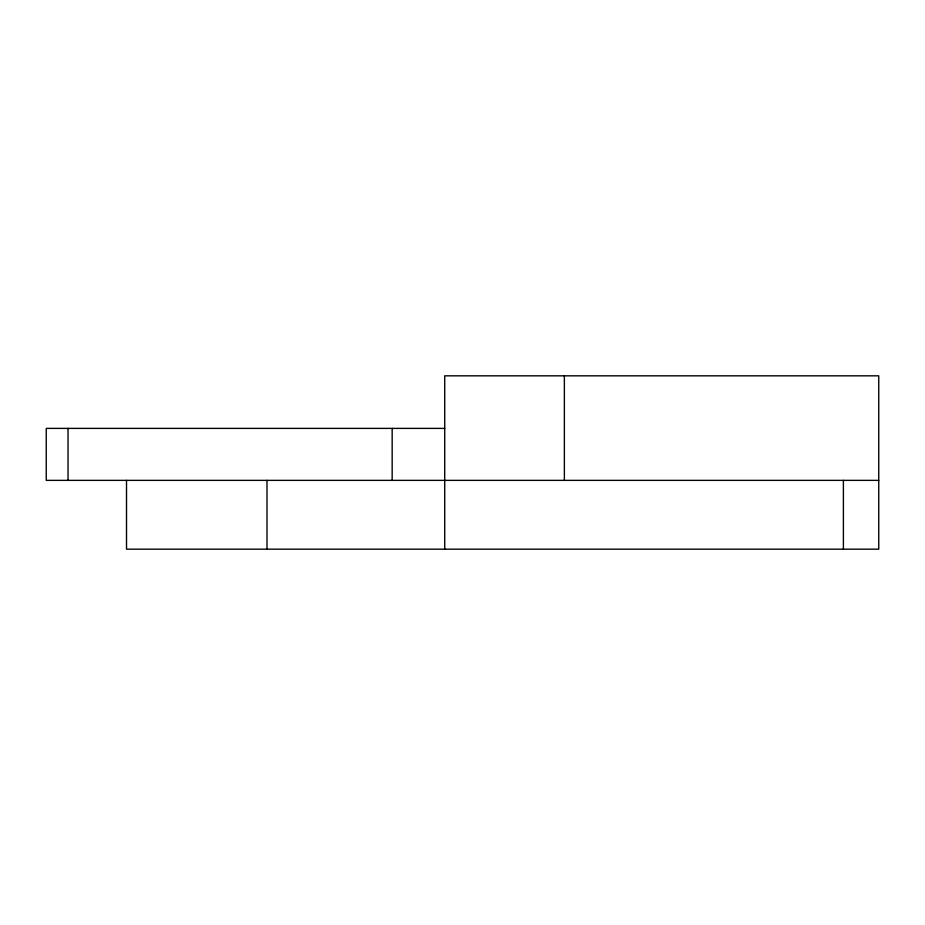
<?xml version="1.0" encoding="UTF-8"?>
<svg xmlns="http://www.w3.org/2000/svg" width="925" height="925" viewBox="0 0 925 925"><rect width="100%" height="100%" fill="white"/><g stroke="black" fill="none" stroke-linecap="round" stroke-linejoin="round"><path stroke-width="1.39" d="M444.728 428.391L46.25 428.391L46.25 480.364L878.75 480.364M843.392 480.364L843.392 549.173M564.366 375.828L564.366 480.364M444.728 549.173L444.728 375.828L878.75 375.828L878.75 549.173L126.517 549.173L126.517 480.364M392.165 428.391L392.165 480.364M266.99 480.364L266.99 549.173M68.034 428.391L68.034 480.364"/></g></svg>
